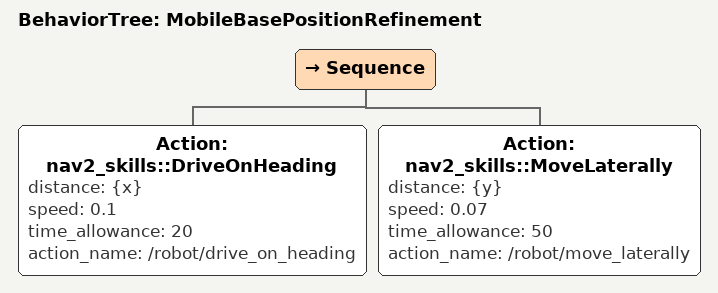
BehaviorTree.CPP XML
<?xml version="1.0"?>
<root
        BTCPP_format="4"
        main_tree_to_execute="MobileBasePositionRefinement">
    <BehaviorTree ID="MobileBasePositionRefinement">
        <Sequence>

            <Action
                    ID="nav2_skills::DriveOnHeading"
                    distance="{x}"
                    speed="0.1"
                    time_allowance="20"
                    action_name="/robot/drive_on_heading"/>

            <Action
                    ID="nav2_skills::MoveLaterally"
                    distance="{y}"
                    speed="0.07"
                    time_allowance="50"
                    action_name="/robot/move_laterally"/>

        </Sequence>
    </BehaviorTree>
</root>
